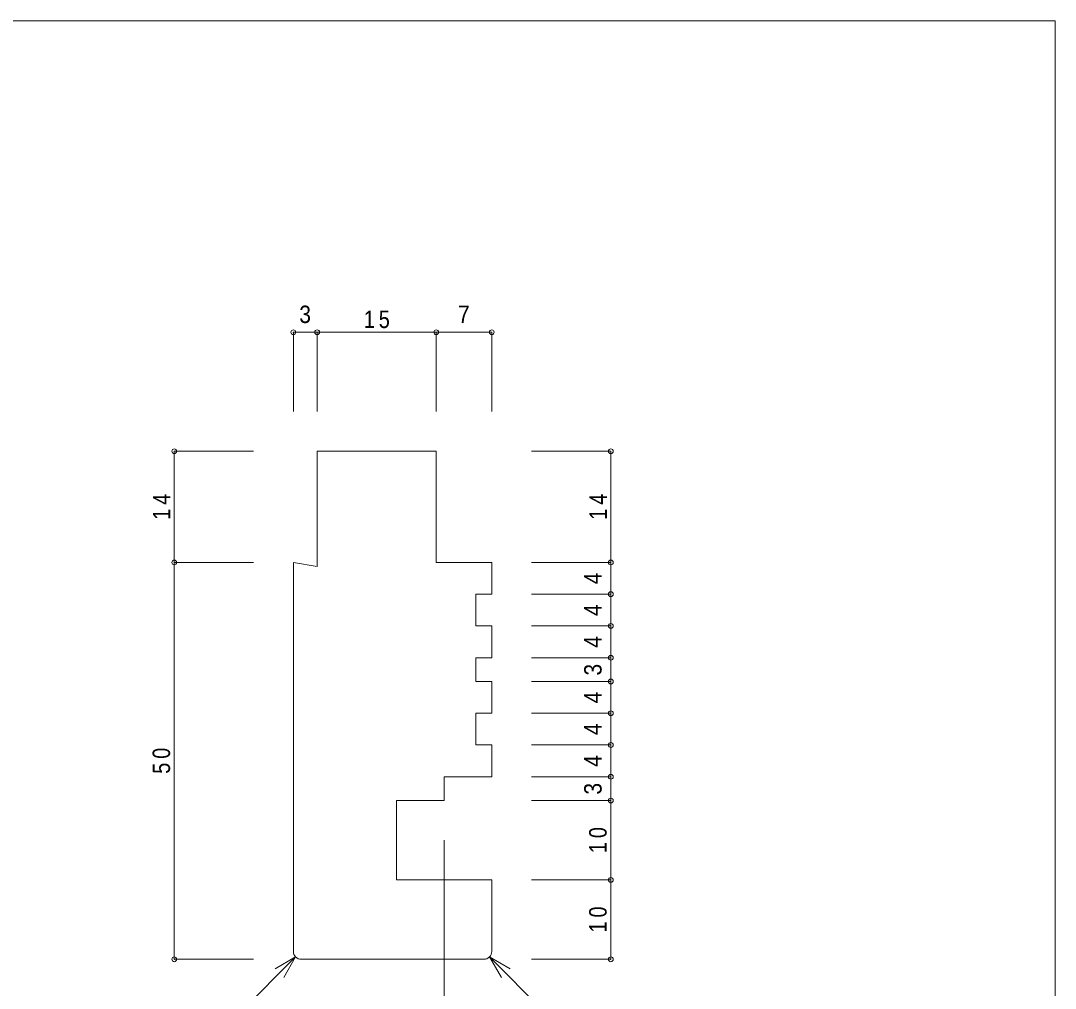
# Model space of a CAD drawing. Units: millimetres on the paper. Extents: x -141 to 141, y -98 to 98.
# Drawn here: x 10.7 to 141, y -24.4 to 97.5 of the extents above; entities that cross this region are included whole.
import ezdxf
from ezdxf.enums import TextEntityAlignment as Align

# ---------------------------------------------------------------- set-up
doc = ezdxf.new("R2010")
doc.units = ezdxf.units.MM
doc.header["$PDMODE"] = 32
doc.header["$PDSIZE"] = 0.6
for name, color, linetype, lineweight in [('0-0_ＫＢ製品', 2, 'Continuous', 9), ('0-3_寸法', 4, 'Continuous', 9), ('0-4_引出線字', 4, 'Continuous', 9), ('F-0_図面枠', 5, 'Continuous', 9)]:
    doc.layers.add(name, color=color, linetype=linetype, lineweight=lineweight)
doc.styles.add('HGｺﾞｼｯｸM', font='')
doc.styles.get('HGｺﾞｼｯｸM').set_extended_font_data('HGｺﾞｼｯｸM')

msp = doc.modelspace()

# ---------------------------------------------------------------- linework, layer by layer
at = {"layer": '0-0_ＫＢ製品'}
for p, q in [((63, 43.25), (48, 43.25)), ((48, 43.25), (48, 28.75)), ((63, 43.25), (63, 29.25)), ((45, -19.75), (45, 29.25)), ((45, 29.25), (48, 28.75)), ((63, 29.25), (70, 29.25)), ((70, 21.25), (70, 17.25)), ((70, 17.25), (68, 17.25)), ((58, -10.75), (70, -10.75)), ((70, -10.75), (70, -19.75)), ((69, -20.75), (46, -20.75))]:
    msp.add_line(p, q, dxfattribs=at)
for points in [[(70, 29.25), (70, 25.25), (68, 25.25), (68, 21.25), (70, 21.25)], [(68, 17.25), (68, 14.25), (70, 14.25), (70, 10.25), (68, 10.25), (68, 6.25), (70, 6.25), (70, 2.25), (64, 2.25), (64, -0.75)], [(64, -0.75), (58, -0.75), (58, -10.75)]]:
    msp.add_lwpolyline(points, dxfattribs=at)
for centre, start, end in [((46, -19.75), 180, 270), ((69, -19.75), 270, 0)]:
    msp.add_arc(centre, 1, start, end, dxfattribs=at)
at = {"layer": '0-3_寸法'}
for p, q in [((48, 58.25), (45, 58.25)), ((45, 58.25), (45, 48.25)), ((63, 58.25), (48, 58.25)), ((48, 58.25), (48, 48.25)), ((70, 58.25), (63, 58.25)), ((63, 58.25), (63, 48.25)), ((70, 58.25), (70, 48.25)), ((30, 43.25), (30, 29.25)), ((30, 43.25), (40, 43.25)), ((85, 43.25), (75, 43.25)), ((85, 29.25), (85, 43.25)), ((30, 29.25), (40, 29.25)), ((30, 29.25), (30, -20.75)), ((85, 29.25), (75, 29.25)), ((85, 25.25), (85, 29.25)), ((85, 25.25), (75, 25.25)), ((85, 21.25), (85, 25.25)), ((85, 21.25), (75, 21.25)), ((85, 17.25), (85, 21.25)), ((85, 17.25), (75, 17.25)), ((85, 14.25), (85, 17.25)), ((85, 14.25), (75, 14.25)), ((85, 10.25), (85, 14.25)), ((85, 10.25), (75, 10.25)), ((85, 6.25), (85, 10.25)), ((85, 6.25), (75, 6.25)), ((85, 2.25), (85, 6.25)), ((85, 2.25), (75, 2.25)), ((85, -0.75), (85, 2.25)), ((85, -0.75), (75, -0.75)), ((85, -10.75), (85, -0.75)), ((64, -35.75), (64, -5.75)), ((85, -10.75), (75, -10.75)), ((85, -20.75), (85, -10.75)), ((30, -20.75), (40, -20.75)), ((85, -20.75), (75, -20.75))]:
    msp.add_line(p, q, dxfattribs=at)
for p in [(45, 58.25), (48, 58.25), (63, 58.25), (70, 58.25), (30, 43.25), (85, 43.25), (30, 29.25), (85, 29.25), (85, 25.25), (85, 21.25), (85, 17.25), (85, 14.25), (85, 10.25), (85, 6.25), (85, 2.25), (85, -0.75), (85, -10.75), (30, -20.75), (85, -20.75)]:
    msp.add_point(p, dxfattribs=at)
at = {"layer": '0-4_引出線字'}
for p, q in [((45.293, -20.457), (30, -35.75)), ((45.293, -20.457), (42.695, -21.957)), ((45.293, -20.457), (43.793, -23.055)), ((69.707, -20.457), (71.207, -23.055)), ((69.707, -20.457), (72.305, -21.957)), ((69.707, -20.457), (85, -35.75))]:
    msp.add_line(p, q, dxfattribs=at)
at = {"layer": 'F-0_図面枠'}
for p, q in [((-141, 97.5), (141, 97.5)), ((141, 97.5), (141, -97.5))]:
    msp.add_line(p, q, dxfattribs=at)

# ---------------------------------------------------------------- texts
at = {"layer": '0-3_寸法', "color": 7, "style": 'HGｺﾞｼｯｸM', "width": 0.9}
for s, p in [('3', (45.75, 58.75)), ('7', (65.75, 58.75))]:
    msp.add_text(s, height=2.199, dxfattribs=at).set_placement(p, align=Align.BOTTOM_LEFT)
for s, p in [('4', (84.5, 26.5)), ('4', (84.5, 22.5)), ('4', (84.5, 18.5)), ('3', (84.5, 15)), ('4', (84.5, 11.5)), ('4', (84.5, 7.5)), ('4', (84.5, 3.5)), ('3', (84.5, 0))]:
    msp.add_text(s, height=2.199, rotation=90, dxfattribs=at).set_placement(p, align=Align.BOTTOM_LEFT)
at = {"layer": '0-3_寸法', "color": 7, "insert": (53.875, 58.75), "char_height": 2.199, "attachment_point": 7, "style": 'HGｺﾞｼｯｸM'}
msp.add_mtext('\\T1.36;\\W0.85;15', dxfattribs=at)
at = {"layer": '0-3_寸法', "color": 7, "char_height": 2.199, "attachment_point": 7, "rotation": 90, "style": 'HGｺﾞｼｯｸM'}
for s, insert in [('\\T1.36;\\W0.85;14', (29.5, 34.625)), ('\\T1.36;\\W0.85;14', (84.5, 34.625)), ('\\T1.36;\\W0.85;50', (29.5, 2.625)), ('\\T1.36;\\W0.85;10', (84.5, -7.375)), ('\\T1.36;\\W0.85;10', (84.5, -17.375))]:
    msp.add_mtext(s, dxfattribs=dict(at, insert=insert))

doc.saveas('drawing.dxf')
